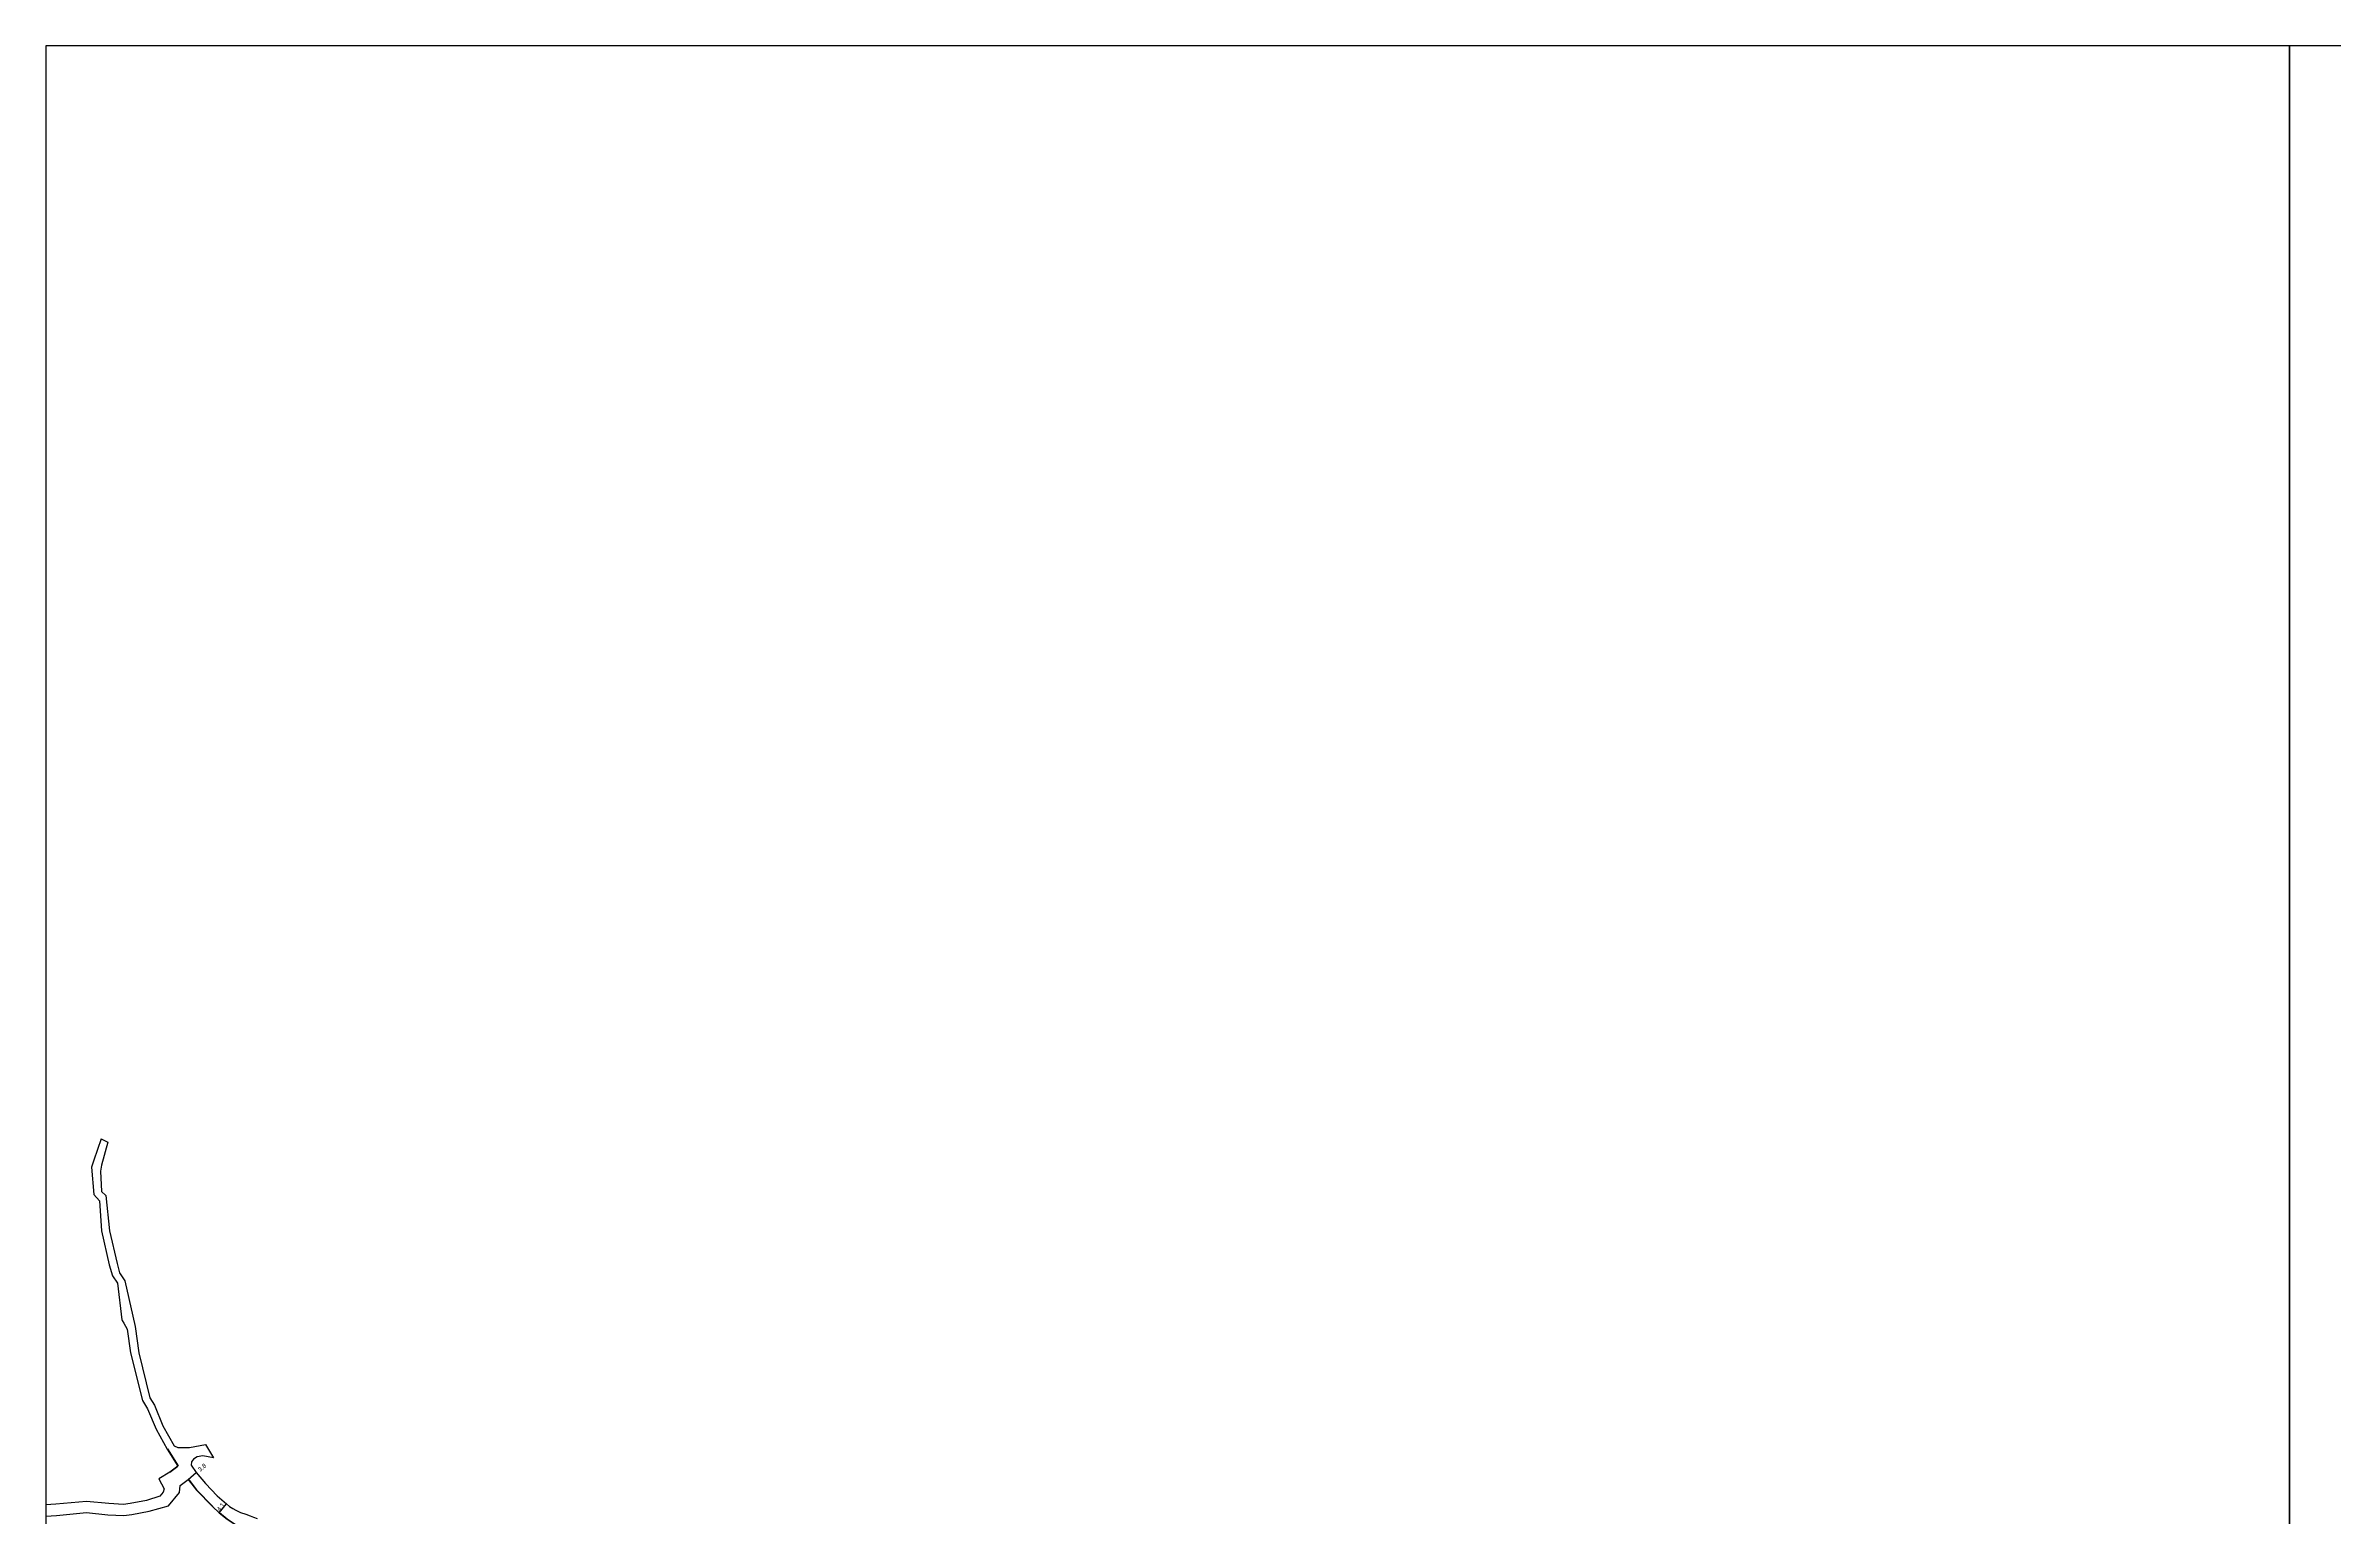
# Model space of a CAD drawing. Header units: metres. Extents: x -12000 to -10400, y -89400 to -87000.
# Drawn here: x -12000 to -11184, y -87525 to -87000 of the extents above; entities that cross this region are included whole.
import ezdxf

# ---------------------------------------------------------------- set-up
doc = ezdxf.new("R2010")
doc.units = ezdxf.units.M
doc.header["$LTSCALE"] = 2.5
for name, color, linetype in [('図郭', 7, 'Continuous'), ('幅員', 7, 'Continuous'), ('歩道・分離帯・安全施設', 7, 'Continuous'), ('道路', 7, 'Continuous')]:
    doc.layers.add(name, color=color, linetype=linetype)
doc.styles.get("Standard").update_dxf_attribs({"font": ''})
doc.styles.get('Standard').set_extended_font_data('@MS PGothic')

msp = doc.modelspace()

# ---------------------------------------------------------------- linework, layer by layer
at = {"layer": '図郭'}
for points in [[(-12000, -87600), (-11200, -87600), (-11200, -87000), (-12000, -87000)], [(-11200, -87600), (-10400, -87600), (-10400, -87000), (-11200, -87000)]]:
    msp.add_lwpolyline(points, close=True, dxfattribs=at)
at = {"layer": '幅員'}
for points in [[(-11949.24, -87511.29), (-11946.41, -87508.82)], [(-11938.15, -87523.24), (-11935.59, -87520.04)]]:
    msp.add_lwpolyline(points, dxfattribs=at)
at = {"layer": '歩道・分離帯・安全施設'}
for points in [[(-11956.64, -87500.46), (-11952.79, -87506.46)], [(-11949.16, -87511.23), (-11946.23, -87515.05), (-11940.48, -87520.94)], [(-11938.09, -87523.16), (-11935.27, -87525.35), (-11927.46, -87530.63), (-11926.05, -87531.38)]]:
    msp.add_lwpolyline(points, dxfattribs=at)
at = {"layer": '道路'}
for points in [[(-11980.25, -87389.84), (-11982.85, -87397.51), (-11983.72, -87399.99), (-11982.9, -87409.7), (-11980.83, -87411.97), (-11980.08, -87422.6), (-11977.34, -87434.75), (-11976.23, -87438.75), (-11974.47, -87441.36), (-11972.91, -87454.45), (-11972.76, -87454.68), (-11972.12, -87455.64), (-11970.93, -87457.73), (-11969.84, -87466.19), (-11965.48, -87483.18), (-11963.69, -87486.12), (-11960.67, -87493.34), (-11956.77, -87500.54), (-11952.91, -87506.55)], [(-11977.84, -87391.05), (-11980.12, -87399.23), (-11980.53, -87401.35), (-11980.12, -87408.61), (-11978.53, -87410.03), (-11977.24, -87422.62), (-11974.6, -87434.36), (-11973.7, -87437.6), (-11971.75, -87440.5), (-11968.9, -87453.14), (-11968.07, -87456.82), (-11966.8, -87466.21), (-11962.89, -87482.18), (-11961.27, -87484.84), (-11958.21, -87492.16), (-11954.24, -87499.37), (-11952.9, -87499.92), (-11948.78, -87499.88), (-11943.08, -87498.84)], [(-11980.25, -87389.84), (-11977.84, -87391.05)], [(-11943.08, -87498.84), (-11940.15, -87503.6)], [(-11952.91, -87506.55), (-11955.8, -87508.78), (-11959.66, -87511.13), (-11957.77, -87514.68), (-11958.14, -87515.82), (-11959.34, -87517.27), (-11964.07, -87518.79), (-11969.96, -87519.91), (-11972.29, -87520.22), (-11977.54, -87519.95), (-11985.48, -87519.14), (-11996.45, -87520.15), (-12000, -87520.36)], [(-11955.8, -87508.78), (-11952.91, -87506.55)], [(-11940.15, -87503.6), (-11943.95, -87502.89), (-11946.05, -87503.21), (-11947.36, -87504.09), (-11948.07, -87505.05), (-11948.15, -87506.2)], [(-11948.15, -87506.2), (-11946.41, -87508.82), (-11943.09, -87512.81), (-11938.91, -87517.2), (-11935.59, -87520.04), (-11934.51, -87520.94), (-11933.34, -87521.73), (-11932.28, -87522.33), (-11930.52, -87523.06), (-11928.61, -87523.74), (-11927.15, -87524.34), (-11925.93, -87524.78), (-11924.6, -87525.24)], [(-12000, -87524.36), (-11996.15, -87524.13), (-11985.5, -87523.15), (-11977.85, -87523.94), (-11972.14, -87524.23), (-11969.33, -87523.87), (-11963.08, -87522.68), (-11956.21, -87520.76), (-11952.28, -87515.99), (-11952.12, -87513.52), (-11949.24, -87511.29)], [(-11952.12, -87513.52), (-11949.24, -87511.29)], [(-11949.24, -87511.29), (-11946.31, -87515.11), (-11940.55, -87521.01)], [(-11940.55, -87521.01), (-11938.15, -87523.24)], [(-11938.15, -87523.24), (-11935.33, -87525.44), (-11927.51, -87530.72), (-11926.1, -87531.47)]]:
    msp.add_lwpolyline(points, dxfattribs=at)

# ---------------------------------------------------------------- texts
at = {"layer": '幅員'}
for s, rotation, p in [('3.8', 41.04858, (-11944.9, -87508.68)), ('4.1', 51.36805, (-11937.95, -87522.83))]:
    msp.add_text(s, height=1.6, rotation=rotation, dxfattribs=at).set_placement(p)

doc.saveas('drawing.dxf')
